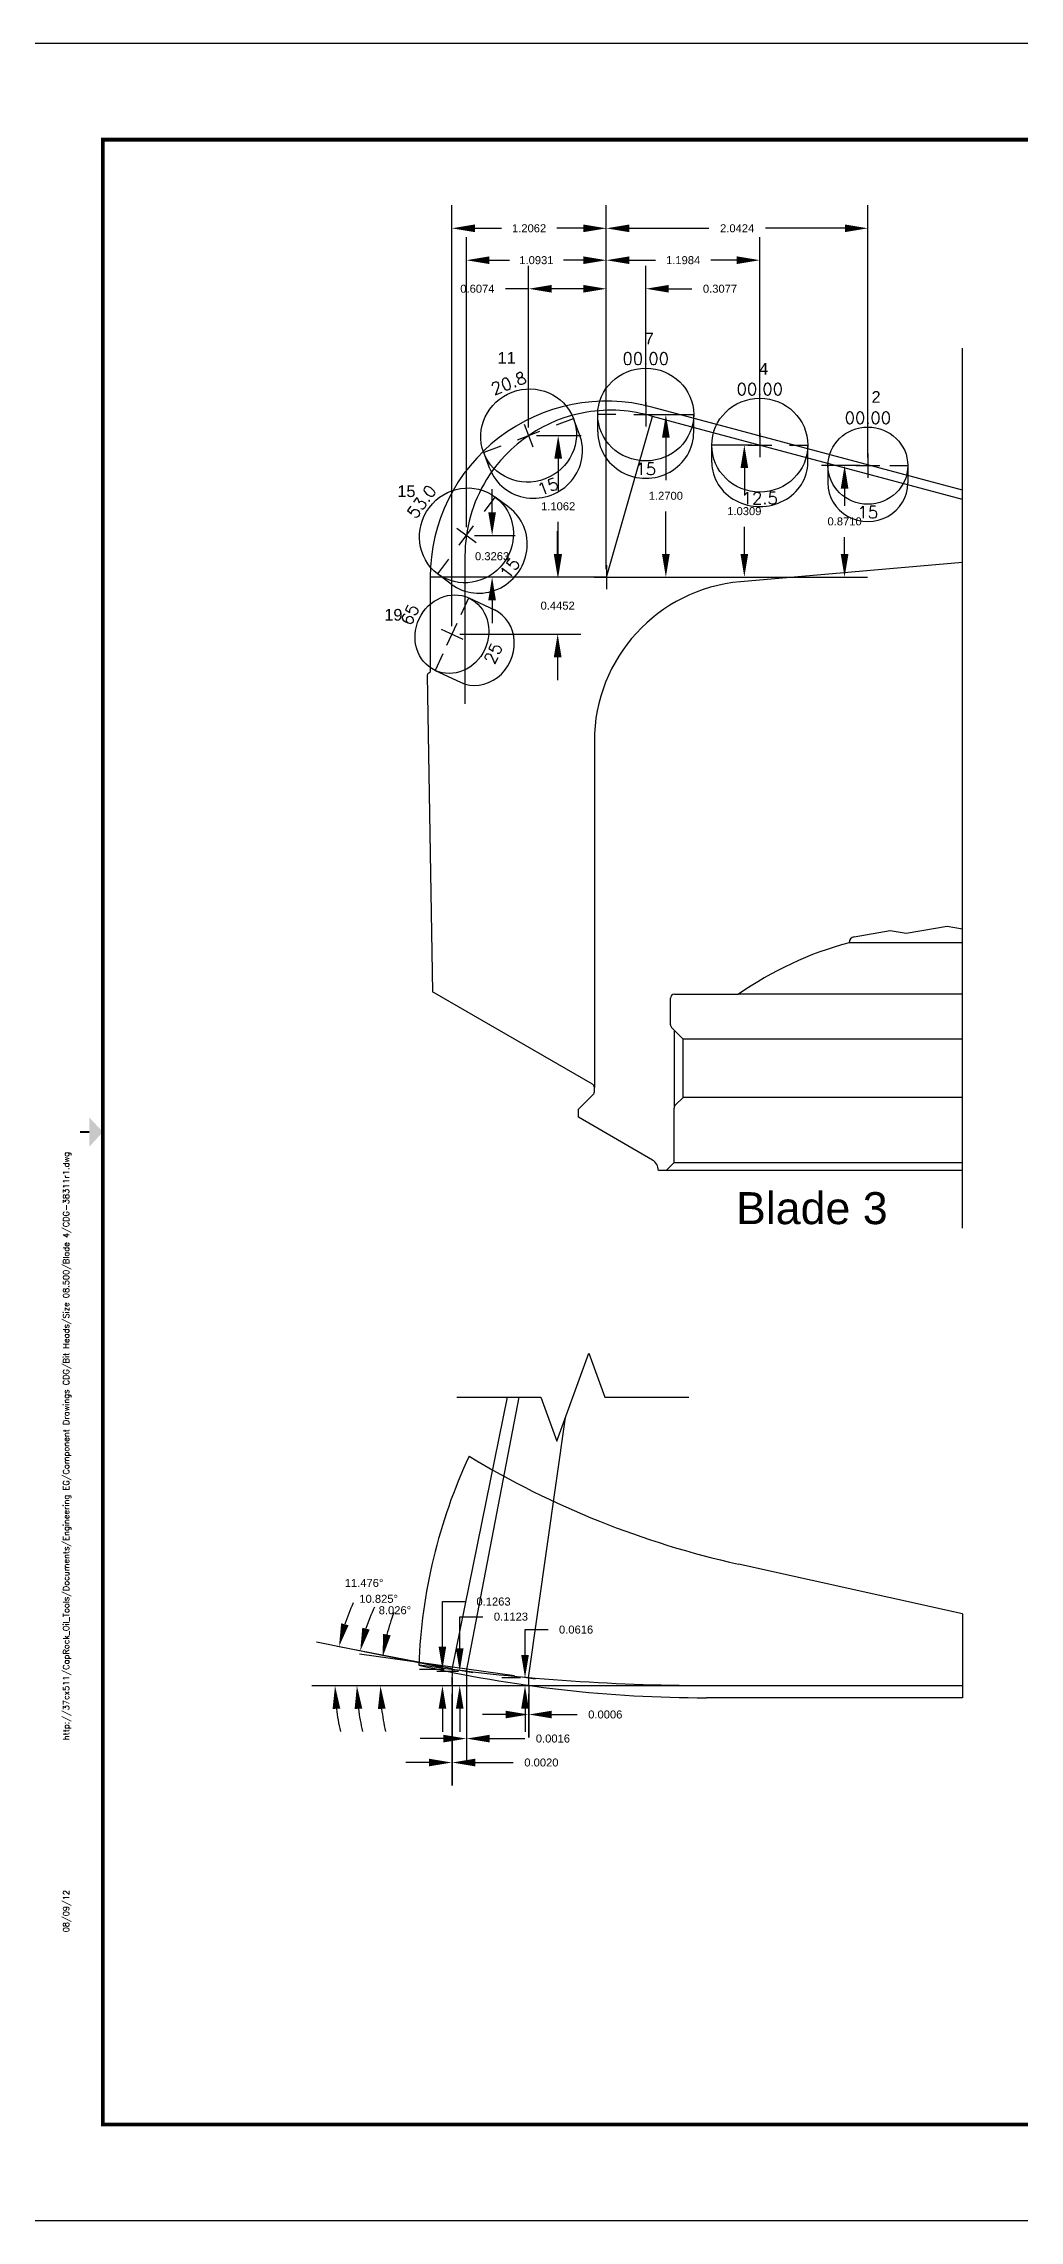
# Model space of a CAD drawing. Header units: inches. Extents: x 0 to 44, y 0 to 27.6.
# Drawn here: x 22.16 to 29.78, y 0 to 17 of the extents above; entities that cross this region are included whole.
import ezdxf
from ezdxf.enums import TextEntityAlignment as Align
from ezdxf.lldxf.tags import DXFTag

# ---------------------------------------------------------------- set-up
doc = ezdxf.new("R2010")
doc.units = ezdxf.units.IN
doc.header["$LTSCALE"] = 0.5
doc.header["$MEASUREMENT"] = 0
doc.header["$PDMODE"] = 35
doc.layers.get('Defpoints').update_dxf_attribs({"color": 1})
for name, color, linetype in [('Blade3', 112, 'Continuous'), ('CDG-38310R1', 7, 'Continuous'), ('CLine', 5, 'CENTER2'), ('Dimensions', 4, 'Continuous'), ('Text', 3, 'Continuous'), ('Title Block', 7, 'Continuous')]:
    doc.layers.add(name, color=color, linetype=linetype)
doc.styles.add('RomanS', font='romans')
doc.styles.get("Standard").update_dxf_attribs({"font": 'arial.ttf'})
tags = doc.linetypes.add('CENTER2', pattern=[1.125, 0.75, -0.125, 0.125, -0.125]).pattern_tags.tags
tags[10:11] = [DXFTag(74, 4), DXFTag(75, 0), DXFTag(340, '0'), DXFTag(46, 0.0), DXFTag(50, 0.0), DXFTag(44, 0.0), DXFTag(45, 0.0)]
tags[8:9] = [DXFTag(74, 4), DXFTag(75, 0), DXFTag(340, '0'), DXFTag(46, 0.0), DXFTag(50, 0.0), DXFTag(44, 0.0), DXFTag(45, 0.0)]
tags[6:7] = [DXFTag(74, 4), DXFTag(75, 0), DXFTag(340, '0'), DXFTag(46, 0.0), DXFTag(50, 0.0), DXFTag(44, 0.0), DXFTag(45, 0.0)]
tags[4:5] = [DXFTag(74, 4), DXFTag(75, 0), DXFTag(340, '0'), DXFTag(46, 0.0), DXFTag(50, 0.0), DXFTag(44, 0.0), DXFTag(45, 0.0)]
tags = doc.linetypes.add('HIDDEN2', pattern=[0.1875, 0.125, -0.0625]).pattern_tags.tags
tags[6:7] = [DXFTag(74, 4), DXFTag(75, 0), DXFTag(340, '0'), DXFTag(46, 0.0), DXFTag(50, 0.0), DXFTag(44, 0.0), DXFTag(45, 0.0)]
tags[4:5] = [DXFTag(74, 4), DXFTag(75, 0), DXFTag(340, '0'), DXFTag(46, 0.0), DXFTag(50, 0.0), DXFTag(44, 0.0), DXFTag(45, 0.0)]
doc.dimstyles.get("Standard").update_dxf_attribs({"dimtxt": 0.0625, "dimasz": 0.18, "dimexe": 0.18, "dimexo": 0.0625, "dimgap": 0.09, "dimtad": 0, "dimtih": 1, "dimtoh": 1, "dimdec": 4, "dimzin": 0, "dimdsep": 46, "dimtxsty": 'Standard', "dimcen": 0.09, "dimadec": 3, "dimazin": 0, "dimtfac": 1, "dimtdec": 4, "dimtofl": 0, "dimtmove": 0, "dimatfit": 3, "dimfxl": 1, "dimtolj": 1, "dimtzin": 0, "dimarcsym": 0})

# ---------------------------------------------------------------- blocks, each defined once
blk = doc.blocks.new('CMark')
at = {"layer": 'CLine'}
for p, q in [((-0.094, 0), (0.094, 0)), ((0, 0.094), (0, -0.094))]:
    blk.add_line(p, q, dxfattribs=at)
blk = doc.blocks.new('1913@15')
for p, q in [((-0.233, 0), (-0.375, 0)), ((0.233, 0), (0.375, 0))]:
    blk.add_line(p, q)
at = {"color": 8, "linetype": 'HIDDEN2', "ltscale": 0.5}
for p, q in [((-0.375, -0.135), (-0.375, 0)), ((0.375, -0.135), (0.375, 0))]:
    blk.add_line(p, q, dxfattribs=at)
blk.add_ellipse((0, 0), major_axis=(-0.375, 0), ratio=0.965926)
blk.add_ellipse((0, -0.135), major_axis=(-0.375, 0), ratio=0.965926, start_param=0, end_param=3.141593, dxfattribs=at)
blk.add_blockref('CMark', (0, 0))
at = {"style": 'RomanS'}
blk.add_text('15', height=0.094, dxfattribs=at).set_placement((0, -0.425), align=Align.MIDDLE_CENTER)
blk.add_attdef('ANG', text='', height=0.094, dxfattribs=at).set_placement((0, 0.362), align=Align.BOTTOM_CENTER)
blk = doc.blocks.new('*D35')
at = {"layer": 'Defpoints', "color": 0, "transparency": 16777216}
for p in [(28.413, 13.704), (28.595, 13.704), (26.552, 12.833)]:
    blk.add_point(p, dxfattribs=at)
at = {"layer": 'Dimensions', "color": 0, "lineweight": -2, "transparency": 16777216}
for p, q in [((28.532, 13.704), (28.233, 13.704)), ((28.413, 13.524), (28.413, 13.39)), ((28.413, 13.013), (28.413, 13.146)), ((26.615, 12.833), (28.593, 12.833))]:
    blk.add_line(p, q, dxfattribs=at)
at = {"layer": 'Dimensions', "color": 0, "transparency": 16777216}
for points in [[(28.383, 13.524), (28.443, 13.524), (28.413, 13.704)], [(28.383, 13.013), (28.443, 13.013), (28.413, 12.833)]]:
    blk.add_solid(points, dxfattribs=at)
at = {"layer": 'Dimensions', "color": 0, "transparency": 16777216, "insert": (28.413, 13.268), "char_height": 0.0625, "attachment_point": 5}
blk.add_mtext('\\A1;0.8710', dxfattribs=at)
blk = doc.blocks.new('*D36')
at = {"layer": 'Defpoints', "color": 0, "transparency": 16777216}
for p in [(27.63, 13.864), (27.751, 13.864), (26.552, 12.833)]:
    blk.add_point(p, dxfattribs=at)
at = {"layer": 'Dimensions', "color": 0, "lineweight": -2, "transparency": 16777216}
for p, q in [((27.688, 13.864), (27.45, 13.864)), ((27.63, 13.684), (27.63, 13.47)), ((27.63, 13.013), (27.63, 13.226)), ((26.615, 12.833), (27.81, 12.833))]:
    blk.add_line(p, q, dxfattribs=at)
at = {"layer": 'Dimensions', "color": 0, "transparency": 16777216}
for points in [[(27.6, 13.684), (27.66, 13.684), (27.63, 13.864)], [(27.6, 13.013), (27.66, 13.013), (27.63, 12.833)]]:
    blk.add_solid(points, dxfattribs=at)
at = {"layer": 'Dimensions', "color": 0, "transparency": 16777216, "insert": (27.63, 13.348), "char_height": 0.0625, "attachment_point": 5}
blk.add_mtext('\\A1;1.0309', dxfattribs=at)
blk = doc.blocks.new('*D37')
at = {"layer": 'Defpoints', "color": 0, "transparency": 16777216}
for p in [(26.86, 14.103), (27.017, 14.103), (26.552, 12.833)]:
    blk.add_point(p, dxfattribs=at)
at = {"layer": 'Dimensions', "color": 0, "lineweight": -2, "transparency": 16777216}
for p, q in [((26.923, 14.103), (27.197, 14.103)), ((27.017, 13.923), (27.017, 13.59)), ((27.017, 13.013), (27.017, 13.346)), ((26.615, 12.833), (27.197, 12.833))]:
    blk.add_line(p, q, dxfattribs=at)
at = {"layer": 'Dimensions', "color": 0, "transparency": 16777216}
for points in [[(26.987, 13.923), (27.047, 13.923), (27.017, 14.103)], [(26.987, 13.013), (27.047, 13.013), (27.017, 12.833)]]:
    blk.add_solid(points, dxfattribs=at)
at = {"layer": 'Dimensions', "color": 0, "transparency": 16777216, "insert": (27.017, 13.468), "char_height": 0.0625, "attachment_point": 5}
blk.add_mtext('\\A1;1.2700', dxfattribs=at)
blk = doc.blocks.new('*D38')
at = {"layer": 'Defpoints', "color": 0, "transparency": 16777216}
for p in [(25.945, 13.939), (26.176, 13.939), (26.552, 12.833)]:
    blk.add_point(p, dxfattribs=at)
at = {"layer": 'Dimensions', "color": 0, "lineweight": -2, "transparency": 16777216}
for p, q in [((26.007, 13.939), (26.356, 13.939)), ((26.176, 13.759), (26.176, 13.508)), ((26.176, 13.013), (26.176, 13.264)), ((26.49, 12.833), (25.996, 12.833))]:
    blk.add_line(p, q, dxfattribs=at)
at = {"layer": 'Dimensions', "color": 0, "transparency": 16777216}
for points in [[(26.146, 13.759), (26.206, 13.759), (26.176, 13.939)], [(26.146, 13.013), (26.206, 13.013), (26.176, 12.833)]]:
    blk.add_solid(points, dxfattribs=at)
at = {"layer": 'Dimensions', "color": 0, "transparency": 16777216, "insert": (26.176, 13.386), "char_height": 0.0625, "attachment_point": 5}
blk.add_mtext('\\A1;1.1062', dxfattribs=at)
blk = doc.blocks.new('*D39')
at = {"layer": 'Defpoints', "color": 0, "transparency": 16777216}
for p in [(25.459, 13.159), (25.66, 13.159), (26.552, 12.833)]:
    blk.add_point(p, dxfattribs=at)
at = {"layer": 'Dimensions', "color": 0, "lineweight": -2, "transparency": 16777216}
for p, q in [((25.66, 13.339), (25.66, 13.519)), ((25.522, 13.159), (25.84, 13.159)), ((26.49, 12.833), (25.48, 12.833)), ((25.66, 12.653), (25.66, 12.473))]:
    blk.add_line(p, q, dxfattribs=at)
at = {"layer": 'Dimensions', "color": 0, "transparency": 16777216}
for points in [[(25.63, 13.339), (25.69, 13.339), (25.66, 13.159)], [(25.63, 12.653), (25.69, 12.653), (25.66, 12.833)]]:
    blk.add_solid(points, dxfattribs=at)
at = {"layer": 'Dimensions', "color": 0, "transparency": 16777216, "insert": (25.66, 12.996), "char_height": 0.0625, "attachment_point": 5}
blk.add_mtext('\\A1;0.3263', dxfattribs=at)
blk = doc.blocks.new('*D40')
at = {"layer": 'Defpoints', "color": 0, "transparency": 16777216}
for p in [(28.595, 15.557), (28.595, 13.704), (26.552, 12.833)]:
    blk.add_point(p, dxfattribs=at)
at = {"layer": 'Dimensions', "color": 0, "lineweight": -2, "transparency": 16777216}
for p, q in [((26.552, 12.895), (26.552, 15.737)), ((28.595, 13.766), (28.595, 15.737)), ((26.732, 15.557), (27.353, 15.557)), ((28.415, 15.557), (27.794, 15.557))]:
    blk.add_line(p, q, dxfattribs=at)
at = {"layer": 'Dimensions', "color": 0, "transparency": 16777216}
for points in [[(26.732, 15.587), (26.732, 15.527), (26.552, 15.557)], [(28.415, 15.587), (28.415, 15.527), (28.595, 15.557)]]:
    blk.add_solid(points, dxfattribs=at)
at = {"layer": 'Dimensions', "color": 0, "transparency": 16777216, "insert": (27.574, 15.557), "char_height": 0.0625, "attachment_point": 5}
blk.add_mtext('\\A1;2.0424', dxfattribs=at)
blk = doc.blocks.new('*D41')
at = {"layer": 'Defpoints', "color": 0, "transparency": 16777216}
for p in [(27.751, 15.308), (27.751, 13.864), (26.552, 12.833)]:
    blk.add_point(p, dxfattribs=at)
at = {"layer": 'Dimensions', "color": 0, "lineweight": -2, "transparency": 16777216}
for p, q in [((26.552, 12.895), (26.552, 15.488)), ((27.751, 13.926), (27.751, 15.488)), ((26.732, 15.308), (26.935, 15.308)), ((27.571, 15.308), (27.368, 15.308))]:
    blk.add_line(p, q, dxfattribs=at)
at = {"layer": 'Dimensions', "color": 0, "transparency": 16777216}
for points in [[(26.732, 15.338), (26.732, 15.278), (26.552, 15.308)], [(27.571, 15.338), (27.571, 15.278), (27.751, 15.308)]]:
    blk.add_solid(points, dxfattribs=at)
at = {"layer": 'Dimensions', "color": 0, "transparency": 16777216, "insert": (27.152, 15.308), "char_height": 0.0625, "attachment_point": 5}
blk.add_mtext('\\A1;1.1984', dxfattribs=at)
blk = doc.blocks.new('*D42')
at = {"layer": 'Defpoints', "color": 0, "transparency": 16777216}
for p in [(26.86, 15.085), (26.86, 14.103), (26.552, 12.833)]:
    blk.add_point(p, dxfattribs=at)
at = {"layer": 'Dimensions', "color": 0, "lineweight": -2, "transparency": 16777216}
for p, q in [((26.552, 12.895), (26.552, 15.265)), ((26.86, 14.165), (26.86, 15.265)), ((26.372, 15.085), (26.192, 15.085)), ((27.04, 15.085), (27.22, 15.085))]:
    blk.add_line(p, q, dxfattribs=at)
at = {"layer": 'Dimensions', "color": 0, "transparency": 16777216}
for points in [[(26.372, 15.115), (26.372, 15.055), (26.552, 15.085)], [(27.04, 15.115), (27.04, 15.055), (26.86, 15.085)]]:
    blk.add_solid(points, dxfattribs=at)
at = {"layer": 'Dimensions', "color": 0, "transparency": 16777216, "insert": (27.44, 15.085), "char_height": 0.0625, "attachment_point": 5}
blk.add_mtext('\\A1;0.3077', dxfattribs=at)
blk = doc.blocks.new('*D43')
at = {"layer": 'Defpoints', "color": 0, "transparency": 16777216}
for p in [(25.945, 15.085), (25.945, 13.939), (26.552, 12.833)]:
    blk.add_point(p, dxfattribs=at)
at = {"layer": 'Dimensions', "color": 0, "lineweight": -2, "transparency": 16777216}
for p, q in [((25.945, 14.001), (25.945, 15.265)), ((26.552, 12.895), (26.552, 15.265)), ((25.945, 15.085), (25.765, 15.085)), ((26.372, 15.085), (26.125, 15.085))]:
    blk.add_line(p, q, dxfattribs=at)
at = {"layer": 'Dimensions', "color": 0, "transparency": 16777216}
for points in [[(26.125, 15.115), (26.125, 15.055), (25.945, 15.085)], [(26.372, 15.115), (26.372, 15.055), (26.552, 15.085)]]:
    blk.add_solid(points, dxfattribs=at)
at = {"layer": 'Dimensions', "color": 0, "transparency": 16777216, "insert": (25.545, 15.085), "char_height": 0.0625, "attachment_point": 5}
blk.add_mtext('\\A1;0.6074', dxfattribs=at)
blk = doc.blocks.new('*D44')
at = {"layer": 'Defpoints', "color": 0, "transparency": 16777216}
for p in [(25.459, 15.308), (25.459, 13.159), (26.552, 12.833)]:
    blk.add_point(p, dxfattribs=at)
at = {"layer": 'Dimensions', "color": 0, "lineweight": -2, "transparency": 16777216}
for p, q in [((25.459, 13.222), (25.459, 15.488)), ((26.552, 12.895), (26.552, 15.488)), ((25.639, 15.308), (25.795, 15.308)), ((26.372, 15.308), (26.217, 15.308))]:
    blk.add_line(p, q, dxfattribs=at)
at = {"layer": 'Dimensions', "color": 0, "transparency": 16777216}
for points in [[(25.639, 15.338), (25.639, 15.278), (25.459, 15.308)], [(26.372, 15.338), (26.372, 15.278), (26.552, 15.308)]]:
    blk.add_solid(points, dxfattribs=at)
at = {"layer": 'Dimensions', "color": 0, "transparency": 16777216, "insert": (26.006, 15.308), "char_height": 0.0625, "attachment_point": 5}
blk.add_mtext('\\A1;1.0931', dxfattribs=at)
blk = doc.blocks.new('*D45')
at = {"layer": 'Defpoints', "color": 0, "transparency": 16777216}
for p in [(25.917, 4.237), (25.945, 4.176), (25.946, 4.237)]:
    blk.add_point(p, dxfattribs=at)
at = {"layer": 'Dimensions', "color": 0, "lineweight": -2, "transparency": 16777216}
for p, q in [((25.917, 4.417), (25.917, 4.614)), ((25.917, 4.614), (26.097, 4.614)), ((25.883, 4.237), (25.737, 4.237)), ((25.882, 4.176), (25.737, 4.176)), ((25.917, 3.996), (25.917, 3.816))]:
    blk.add_line(p, q, dxfattribs=at)
at = {"layer": 'Dimensions', "color": 0, "transparency": 16777216}
for points in [[(25.887, 4.417), (25.947, 4.417), (25.917, 4.237)], [(25.887, 3.996), (25.947, 3.996), (25.917, 4.176)]]:
    blk.add_solid(points, dxfattribs=at)
at = {"layer": 'Dimensions', "color": 0, "transparency": 16777216, "insert": (26.316, 4.614), "char_height": 0.0625, "attachment_point": 5}
blk.add_mtext('\\A1;0.0616', dxfattribs=at)
blk = doc.blocks.new('*D46')
at = {"layer": 'Defpoints', "color": 0, "transparency": 16777216}
for p in [(25.945, 4.176), (25.946, 4.237), (25.945, 3.951)]:
    blk.add_point(p, dxfattribs=at)
at = {"layer": 'Dimensions', "color": 0, "lineweight": -2, "transparency": 16777216}
for p, q in [((25.945, 4.113), (25.945, 3.771)), ((25.946, 4.175), (25.946, 3.771)), ((25.765, 3.951), (25.585, 3.951)), ((26.126, 3.951), (26.325, 3.951))]:
    blk.add_line(p, q, dxfattribs=at)
at = {"layer": 'Dimensions', "color": 0, "transparency": 16777216}
for points in [[(25.765, 3.981), (25.765, 3.921), (25.945, 3.951)], [(26.126, 3.981), (26.126, 3.921), (25.946, 3.951)]]:
    blk.add_solid(points, dxfattribs=at)
at = {"layer": 'Dimensions', "color": 0, "transparency": 16777216, "insert": (26.544, 3.951), "char_height": 0.0625, "attachment_point": 5}
blk.add_mtext('\\A1;0.0006', dxfattribs=at)
blk = doc.blocks.new('*D47')
at = {"layer": 'Defpoints', "color": 0, "transparency": 16777216}
for p in [(25.407, 4.288), (25.461, 4.288), (25.459, 4.176)]:
    blk.add_point(p, dxfattribs=at)
at = {"layer": 'Dimensions', "color": 0, "lineweight": -2, "transparency": 16777216}
for p, q in [((25.407, 4.468), (25.407, 4.715)), ((25.407, 4.715), (25.587, 4.715)), ((25.398, 4.288), (25.227, 4.288)), ((25.397, 4.176), (25.227, 4.176)), ((25.407, 3.996), (25.407, 3.816))]:
    blk.add_line(p, q, dxfattribs=at)
at = {"layer": 'Dimensions', "color": 0, "transparency": 16777216}
for points in [[(25.377, 4.468), (25.437, 4.468), (25.407, 4.288)], [(25.377, 3.996), (25.437, 3.996), (25.407, 4.176)]]:
    blk.add_solid(points, dxfattribs=at)
at = {"layer": 'Dimensions', "color": 0, "transparency": 16777216, "insert": (25.807, 4.715), "char_height": 0.0625, "attachment_point": 5}
blk.add_mtext('\\A1;0.1123', dxfattribs=at)
blk = doc.blocks.new('*D48')
at = {"layer": 'Defpoints', "color": 0, "transparency": 16777216}
for p in [(25.461, 4.288), (25.459, 4.176), (25.461, 3.763)]:
    blk.add_point(p, dxfattribs=at)
at = {"layer": 'Dimensions', "color": 0, "lineweight": -2, "transparency": 16777216}
for p, q in [((25.459, 4.113), (25.459, 3.583)), ((25.461, 4.225), (25.461, 3.583)), ((25.279, 3.763), (25.099, 3.763)), ((25.641, 3.763), (25.916, 3.763))]:
    blk.add_line(p, q, dxfattribs=at)
at = {"layer": 'Dimensions', "color": 0, "transparency": 16777216}
for points in [[(25.279, 3.793), (25.279, 3.733), (25.459, 3.763)], [(25.641, 3.793), (25.641, 3.733), (25.461, 3.763)]]:
    blk.add_solid(points, dxfattribs=at)
at = {"layer": 'Dimensions', "color": 0, "transparency": 16777216, "insert": (26.135, 3.763), "char_height": 0.0625, "attachment_point": 5}
blk.add_mtext('\\A1;0.0016', dxfattribs=at)
blk = doc.blocks.new('*D70')
at = {"layer": 'Defpoints', "color": 0, "transparency": 16777216}
for p in [(24.79, 4.25), (24.756, 4.176), (25.896, 4.244), (25.995, 4.23), (27.334, 4.176)]:
    blk.add_point(p, dxfattribs=at)
at = {"layer": 'Dimensions', "color": 0, "lineweight": -2, "transparency": 16777216}
blk.add_line((25.834, 4.253), (24.625, 4.423), dxfattribs=at)
for start, end in [(159.0317, 165.5029), (186.4712, 192.9424)]:
    blk.add_arc((26.382, 4.176), 1.595, start, end, dxfattribs=at)
at = {"layer": 'Dimensions', "color": 0, "transparency": 16777216}
for points in [[(24.868, 4.569), (24.809, 4.581), (24.804, 4.398)], [(24.768, 3.994), (24.828, 3.998), (24.788, 4.176)]]:
    blk.add_solid(points, dxfattribs=at)
at = {"layer": 'Dimensions', "color": 0, "transparency": 16777216, "insert": (24.901, 4.765), "char_height": 0.0625, "attachment_point": 5}
blk.add_mtext('\\A1;8.026°', dxfattribs=at)
blk = doc.blocks.new('*D71')
at = {"layer": 'Defpoints', "color": 0, "transparency": 16777216}
for p in [(24.607, 4.267), (25.412, 4.297), (25.51, 4.279), (24.756, 4.176), (27.334, 4.176)]:
    blk.add_point(p, dxfattribs=at)
at = {"layer": 'Dimensions', "color": 0, "lineweight": -2, "transparency": 16777216}
for p, q in [((25.35, 4.309), (24.453, 4.481)), ((24.693, 4.176), (24.424, 4.176))]:
    blk.add_line(p, q, dxfattribs=at)
for start, end in [(154.8801, 162.0276), (187.1475, 194.295)]:
    blk.add_arc((26.048, 4.176), 1.444, start, end, dxfattribs=at)
at = {"layer": 'Dimensions', "color": 0, "transparency": 16777216}
for points in [[(24.704, 4.614), (24.646, 4.629), (24.63, 4.447)], [(24.586, 3.994), (24.646, 3.998), (24.604, 4.176)]]:
    blk.add_solid(points, dxfattribs=at)
at = {"layer": 'Dimensions', "color": 0, "transparency": 16777216, "insert": (24.774, 4.854), "char_height": 0.0625, "attachment_point": 5}
blk.add_mtext('\\A1;10.825°', dxfattribs=at)
blk = doc.blocks.new('1613@25')
for p, q in [((-0.17, 0), (-0.312, 0)), ((0.171, 0), (0.312, 0))]:
    blk.add_line(p, q)
at = {"color": 8, "linetype": 'HIDDEN2', "ltscale": 0.5}
blk.add_line((-0.312, 0), (-0.312, -0.22), dxfattribs=at)
at = {"color": 8, "linetype": 'HIDDEN2', "ltscale": 0.5, "flags": 128}
blk.add_lwpolyline([(0.312, 0), (0.312, -0.22)], dxfattribs=at)
blk.add_ellipse((0, 0), major_axis=(-0.312, 0), ratio=0.906308, start_param=-3.141592653589793, end_param=3.141592653589793)
at = {"color": 8, "linetype": 'HIDDEN2', "ltscale": 0.5}
blk.add_ellipse((0, -0.22), major_axis=(-0.312, 0), ratio=0.906308, start_param=0, end_param=3.141593, dxfattribs=at)
blk.add_blockref('CMark', (0, 0))
at = {"style": 'RomanS'}
blk.add_text('25', height=0.094, dxfattribs=at).set_placement((0, -0.356), align=Align.MIDDLE_CENTER)
blk.add_attdef('ANG', text='', height=0.094, dxfattribs=at).set_placement((0, 0.287), align=Align.BOTTOM_CENTER)
blk = doc.blocks.new('*D72')
at = {"layer": 'Defpoints', "color": 0, "transparency": 16777216}
for p in [(26.552, 12.833), (25.346, 12.388), (26.172, 12.388)]:
    blk.add_point(p, dxfattribs=at)
at = {"layer": 'Dimensions', "color": 0, "lineweight": -2, "transparency": 16777216}
for p, q in [((26.172, 13.013), (26.172, 13.193)), ((26.49, 12.833), (25.992, 12.833)), ((25.409, 12.388), (26.352, 12.388)), ((26.172, 12.208), (26.172, 12.028))]:
    blk.add_line(p, q, dxfattribs=at)
at = {"layer": 'Dimensions', "color": 0, "transparency": 16777216}
for points in [[(26.142, 13.013), (26.202, 13.013), (26.172, 12.833)], [(26.142, 12.208), (26.202, 12.208), (26.172, 12.388)]]:
    blk.add_solid(points, dxfattribs=at)
at = {"layer": 'Dimensions', "color": 0, "transparency": 16777216, "insert": (26.172, 12.61), "char_height": 0.0625, "attachment_point": 5}
blk.add_mtext('\\A1;0.4452', dxfattribs=at)
blk = doc.blocks.new('*D73')
at = {"layer": 'Defpoints', "color": 0, "transparency": 16777216}
for p in [(26.552, 15.557), (26.552, 12.833), (25.346, 12.388)]:
    blk.add_point(p, dxfattribs=at)
at = {"layer": 'Dimensions', "color": 0, "lineweight": -2, "transparency": 16777216}
for p, q in [((25.346, 12.45), (25.346, 15.737)), ((26.552, 12.895), (26.552, 15.737)), ((25.526, 15.557), (25.733, 15.557)), ((26.372, 15.557), (26.166, 15.557))]:
    blk.add_line(p, q, dxfattribs=at)
at = {"layer": 'Dimensions', "color": 0, "transparency": 16777216}
for points in [[(25.526, 15.587), (25.526, 15.527), (25.346, 15.557)], [(26.372, 15.587), (26.372, 15.527), (26.552, 15.557)]]:
    blk.add_solid(points, dxfattribs=at)
at = {"layer": 'Dimensions', "color": 0, "transparency": 16777216, "insert": (25.949, 15.557), "char_height": 0.0625, "attachment_point": 5}
blk.add_mtext('\\A1;1.2062', dxfattribs=at)
blk = doc.blocks.new('*D92')
at = {"layer": 'Defpoints', "color": 0, "transparency": 16777216}
for p in [(25.348, 4.302), (25.346, 4.176), (25.348, 3.576)]:
    blk.add_point(p, dxfattribs=at)
at = {"layer": 'Dimensions', "color": 0, "lineweight": -2, "transparency": 16777216}
for p, q in [((25.346, 4.113), (25.346, 3.396)), ((25.348, 4.239), (25.348, 3.396)), ((25.166, 3.576), (24.986, 3.576)), ((25.528, 3.576), (25.825, 3.576))]:
    blk.add_line(p, q, dxfattribs=at)
at = {"layer": 'Dimensions', "color": 0, "transparency": 16777216}
for points in [[(25.166, 3.606), (25.166, 3.546), (25.346, 3.576)], [(25.528, 3.606), (25.528, 3.546), (25.348, 3.576)]]:
    blk.add_solid(points, dxfattribs=at)
at = {"layer": 'Dimensions', "color": 0, "transparency": 16777216, "insert": (26.045, 3.576), "char_height": 0.0625, "attachment_point": 5}
blk.add_mtext('\\A1;0.0020', dxfattribs=at)
blk = doc.blocks.new('*D93')
at = {"layer": 'Defpoints', "color": 0, "transparency": 16777216}
for p in [(24.437, 4.278), (25.329, 4.306), (25.368, 4.298), (27.334, 4.176), (29.334, 4.176)]:
    blk.add_point(p, dxfattribs=at)
at = {"layer": 'Dimensions', "color": 0, "lineweight": -2, "transparency": 16777216}
for p, q in [((25.267, 4.318), (24.288, 4.517)), ((25.908, 4.176), (24.253, 4.176))]:
    blk.add_line(p, q, dxfattribs=at)
for start, end in [(155.0965, 161.8103), (186.7138, 193.4275)]:
    blk.add_arc((25.97, 4.176), 1.537, start, end, dxfattribs=at)
at = {"layer": 'Dimensions', "color": 0, "transparency": 16777216}
for points in [[(24.539, 4.648), (24.481, 4.663), (24.464, 4.481)], [(24.414, 3.994), (24.474, 3.998), (24.433, 4.176)]]:
    blk.add_solid(points, dxfattribs=at)
at = {"layer": 'Dimensions', "color": 0, "transparency": 16777216, "insert": (24.66, 4.978), "char_height": 0.0625, "attachment_point": 5}
blk.add_mtext('\\A1;11.476°', dxfattribs=at)
blk = doc.blocks.new('*D94')
at = {"layer": 'Defpoints', "color": 0, "transparency": 16777216}
for p in [(25.272, 4.302), (25.348, 4.302), (25.346, 4.176)]:
    blk.add_point(p, dxfattribs=at)
at = {"layer": 'Dimensions', "color": 0, "lineweight": -2, "transparency": 16777216}
for p, q in [((25.272, 4.482), (25.272, 4.833)), ((25.272, 4.833), (25.452, 4.833)), ((25.286, 4.302), (25.092, 4.302)), ((25.284, 4.176), (25.092, 4.176)), ((25.272, 3.996), (25.272, 3.816))]:
    blk.add_line(p, q, dxfattribs=at)
at = {"layer": 'Dimensions', "color": 0, "transparency": 16777216}
for points in [[(25.242, 4.482), (25.302, 4.482), (25.272, 4.302)], [(25.242, 3.996), (25.302, 3.996), (25.272, 4.176)]]:
    blk.add_solid(points, dxfattribs=at)
at = {"layer": 'Dimensions', "color": 0, "transparency": 16777216, "insert": (25.671, 4.833), "char_height": 0.0625, "attachment_point": 5}
blk.add_mtext('\\A1;0.1263', dxfattribs=at)
blk = doc.blocks.new('COT_cblock')
at = {"layer": 'Defpoints'}
blk.add_point((0.188, 0.188), dxfattribs=at)
at = {"layer": 'Title Block', "color": 8}
blk.add_lwpolyline([(0, 0), (22, 0), (22, 17), (0, 17)], close=True, dxfattribs=at)
at = {"layer": 'Title Block', "const_width": 0.03}
blk.add_lwpolyline([(21.38, 16.25), (0.62, 16.25), (0.62, 0.75), (21.38, 0.75)], close=True, dxfattribs=at)
at = {"layer": 'Title Block', "const_width": 0.015}
blk.add_lwpolyline([(0.44, 8.5), (0.515, 8.5)], dxfattribs=at)
at = {"layer": 'Title Block'}
blk.add_solid([(0.515, 8.387), (0.515, 8.612), (0.62, 8.5)], dxfattribs=at)
at = {"layer": 'Title Block', "color": 1, "style": 'RomanS', "flags": 8}
for tag, p in [('FNAME', (0.37, 3.75)), ('REVDATE', (0.37, 2.25)), ('USER', (0.37, 0.75))]:
    blk.add_attdef(tag, text='', height=0.047, rotation=90, dxfattribs=at).set_placement(p, align=Align.BOTTOM_LEFT)
at = {"layer": 'Title Block', "color": 3, "style": 'RomanS', "flags": 8}
for tag, height, p in [('DRAWN', 0.11, (16.95, 1.984)), ('TITL1', 0.125, (19.587, 1.684)), ('TITL2', 0.094, (19.587, 1.514)), ('TITL3', 0.094, (19.587, 1.374))]:
    blk.add_attdef(tag, text='', height=height, dxfattribs=at).set_placement(p, align=Align.MIDDLE_CENTER)
for tag, p in [('DDATE', (16.606, 1.672)), ('CHECK', (16.606, 1.406)), ('MATRL', (16.606, 1.149)), ('PDATE', (16.606, 0.883)), ('SCALE', (18.146, 0.855)), ('SHEET', (20.255, 0.855))]:
    blk.add_attdef(tag, text='', height=0.094, dxfattribs=at).set_placement(p, align=Align.MIDDLE_LEFT)
for tag, p in [('FSCM#', (18.587, 1.121)), ('DWG#', (20.06, 1.121)), ('REV#', (21.22, 1.121))]:
    blk.add_attdef(tag, text='', height=0.094, dxfattribs=at).set_placement(p, align=Align.TOP_CENTER)
blk = doc.blocks.new('1913@12.5')
for p, q in [((-0.233, 0), (-0.375, 0)), ((0.233, 0), (0.375, 0))]:
    blk.add_line(p, q)
at = {"color": 8, "linetype": 'HIDDEN2', "ltscale": 0.5}
for p, q in [((-0.375, -0.135), (-0.375, 0)), ((0.375, -0.135), (0.375, 0))]:
    blk.add_line(p, q, dxfattribs=at)
blk.add_ellipse((0, 0), major_axis=(-0.375, 0), ratio=0.976296)
blk.add_ellipse((0, -0.135), major_axis=(-0.375, 0), ratio=0.91753, start_param=0, end_param=3.141593, dxfattribs=at)
blk.add_blockref('CMark', (0, 0))
at = {"style": 'RomanS'}
blk.add_text('12.5', height=0.094, dxfattribs=at).set_placement((0, -0.414), align=Align.MIDDLE_CENTER)
blk.add_attdef('ANG', text='', height=0.094, dxfattribs=at).set_placement((0, 0.362), align=Align.BOTTOM_CENTER)
blk = doc.blocks.new('1613@15')
for p, q in [((-0.17, 0), (-0.312, 0)), ((0.171, 0), (0.312, 0))]:
    blk.add_line(p, q)
at = {"color": 8, "linetype": 'HIDDEN2', "ltscale": 0.5}
blk.add_line((-0.312, 0), (-0.312, -0.135), dxfattribs=at)
at = {"color": 8, "linetype": 'HIDDEN2', "ltscale": 0.5, "flags": 128}
blk.add_lwpolyline([(0.312, 0), (0.312, -0.135)], dxfattribs=at)
blk.add_ellipse((0, 0), major_axis=(-0.312, 0), ratio=0.965926, start_param=-3.141592653589793, end_param=3.141592653589793)
at = {"color": 8, "linetype": 'HIDDEN2', "ltscale": 0.5}
blk.add_ellipse((0, -0.135), major_axis=(-0.312, 0), ratio=0.965926, start_param=0, end_param=3.141593, dxfattribs=at)
blk.add_blockref('CMark', (0, 0))
at = {"style": 'RomanS'}
blk.add_text('15', height=0.094, dxfattribs=at).set_placement((0, -0.364), align=Align.MIDDLE_CENTER)
blk.add_attdef('ANG', text='', height=0.094, dxfattribs=at).set_placement((0, 0.298), align=Align.BOTTOM_CENTER)

msp = doc.modelspace()

# ---------------------------------------------------------------- linework, layer by layer
at = {"color": 1, "linetype": 'CENTER2'}
for q in [(26.91352, 14.08801), (25.1774, 12.83271)]:
    msp.add_line((26.5524, 12.83271), q, dxfattribs=at)
for p, q in [((25.34818, 4.30195), (25.78016, 6.42977)), ((25.46094, 4.28796), (25.87048, 6.42977)), ((25.94554, 4.23725), (26.23207, 6.26937)), ((29.33365, 4.73813), (27.58365, 5.1261)), ((29.33365, 4.73813), (29.33365, 4.08188)), ((25.36778, 4.29797), (25.32858, 4.30592)), ((25.41183, 4.29735), (25.51005, 4.27857)), ((27.33365, 4.17563), (24.75565, 4.17563)), ((25.89603, 4.24423), (25.99505, 4.23027)), ((29.33365, 4.08188), (27.33365, 4.08188))]:
    msp.add_line(p, q)
at = {"color": 1}
msp.add_line((29.33365, 4.17563), (27.33365, 4.17563), dxfattribs=at)
for points in [[(29.33365, 13.43953), (27.30923, 13.98197), (26.91352, 14.08801, 0.11490191), (26.39857, 14.12088, 0.21672982), (25.61693, 13.59535, 0.13888928), (25.44797, 12.99883), (25.44797, 12.70859), (25.44797, 11.84244)], [(27.33365, 4.17563, -0.03599166), (25.08674, 4.33758, -2.203529)]]:
    msp.add_lwpolyline(points, format="xyb", dxfattribs=at)
msp.add_lwpolyline([(29.33365, 12.94848), (27.59971, 12.79678, 0.38887873), (26.45865, 11.55154), (26.45865, 8.84702)], format="xyb")
at = {"flags": 128}
msp.add_lwpolyline([(25.3849, 6.42977), (26.04045, 6.42977), (26.16545, 6.08634), (26.41545, 6.77321), (26.54045, 6.42977), (27.19601, 6.42977)], dxfattribs=at)
for centre, radius, start, end in [((29.33365, 4.17563), 4.25, 155.055305, 177.816164), ((29.09873, 11.96017), 7, 238.872428, 257.5), ((27.33365, 14.08188), 10, 257.015272, 270), ((29.33365, 4.17563), 3.98748, 178.184741, 180), ((29.33365, 4.17563), 3.87434, 178.338707, 180), ((29.33365, 4.17563), 3.38867, 178.95821, 180)]:
    msp.add_arc(centre, radius, start, end)
at = {"layer": 'CDG-38310R1', "color": 7, "linetype": 'Continuous'}
for p, q in [((28.48657, 10.02424), (28.76837, 10.07393)), ((28.76837, 10.07393), (28.89337, 10.05189)), ((28.89337, 10.05189), (29.21437, 10.10849)), ((29.21437, 10.10849), (29.33365, 10.08745)), ((29.33365, 9.97806), (28.44783, 9.97806)), ((26.44303, 8.87408), (25.19565, 9.59426)), ((27.0524, 9.33804), (27.0524, 9.54384)), ((27.08365, 9.57509), (27.58365, 9.57509)), ((29.33365, 9.57509), (27.58365, 9.57509)), ((27.1513, 9.22619), (27.06156, 9.31594)), ((29.33365, 9.22619), (27.1513, 9.22619)), ((27.1513, 8.77024), (27.1513, 9.22619)), ((26.45865, 8.81551), (26.45865, 8.84702)), ((26.33365, 8.67756), (26.4495, 8.79341)), ((26.33365, 8.61506), (26.33365, 8.67756)), ((27.08115, 8.26259), (27.08115, 8.68715)), ((27.09031, 8.70925), (27.1513, 8.77024)), ((29.33365, 8.77024), (27.1513, 8.77024)), ((26.91178, 8.28128), (26.33365, 8.61506)), ((27.01865, 8.20009), (26.95865, 8.20009)), ((27.01865, 8.20009), (27.08115, 8.26259)), ((29.33365, 8.20009), (27.01865, 8.20009)), ((27.08115, 8.26259), (29.33365, 8.26259))]:
    msp.add_line(p, q, dxfattribs=at)
at = {"layer": 'CDG-38310R1', "color": 7, "linetype": 'HIDDEN2'}
msp.add_line((27.08365, 8.6994), (27.08365, 9.29384), dxfattribs=at)
at = {"layer": 'CDG-38310R1', "color": 7, "linetype": 'Continuous'}
msp.add_lwpolyline([(29.33365, 13.51098), (26.90828, 14.16086, 0.49314543), (25.1774, 12.83271), (25.1774, 12.09834, -0.34259104), (25.16565, 12.0832, 0.34729034), (25.1539, 12.0678), (25.19546, 9.59425)], format="xyb", dxfattribs=at)
for centre, radius, start, end in [((29.15842, 7.32609), 2.74552, 105, 125), ((28.49472, 9.97806), 0.04689, 99.999997, 180), ((27.08365, 9.54384), 0.03125, 90, 180), ((27.08365, 9.33804), 0.03125, 180, 225), ((26.4274, 8.84702), 0.03125, 0, 60), ((26.4274, 8.81551), 0.03125, 315, 0), ((27.1124, 8.68715), 0.03125, 135, 180), ((26.8649, 8.20009), 0.09375, 0, 60)]:
    msp.add_arc(centre, radius, start, end, dxfattribs=at)
at = {"layer": 'CLine'}
msp.add_line((29.33365, 7.74923), (29.33365, 14.621), dxfattribs=at)

# ---------------------------------------------------------------- block references
msp.add_blockref('CMark', (26.5524, 12.83271))
at = {"layer": 'Blade3'}
for name, p in [('1913@15', (26.86008, 14.10269)), ('1913@12.5', (27.75081, 13.86365)), ('1613@15', (28.59478, 13.7037))]:
    msp.add_blockref(name, p, dxfattribs=at).add_auto_attribs({'ANG': '00.00'})
for name, p, rotation, values in [('1913@15', (25.94498, 13.93887), 20.8, {'ANG': '20.8'}), ('1913@15', (25.45931, 13.15905), 53, {'ANG': '53.0'}), ('1613@25', (25.34618, 12.38755), 65, {'ANG': '65'})]:
    msp.add_blockref(name, p, dxfattribs=dict(at, rotation=rotation)).add_auto_attribs(values)
at = {"layer": 'CLine'}
ref = msp.add_blockref('COT_cblock', (22, 0), dxfattribs=at)
ref.add_attrib('REVDATE', '08/09/12', dxfattribs={"layer": 'Title Block', "color": 1, "height": 0.047, "rotation": 90, "style": 'RomanS', "flags": 8}).set_placement((22.37, 2.25), align=Align.BOTTOM_LEFT)
ref.add_attrib('FNAME', 'http://37cx511/CapRock_Oil_Tools/Documents/Engineering EG/Component Drawings CDG/Bit Heads/Size 08.500/Blade 4/CDG-38311r1.dwg', dxfattribs={"layer": 'Title Block', "color": 1, "height": 0.047, "rotation": 90, "style": 'RomanS', "flags": 8}).set_placement((22.37, 3.75), align=Align.BOTTOM_LEFT)

# ---------------------------------------------------------------- texts
at = {"layer": 'Blade3'}
for s, height, p in [('7', 0.0912, (26.85168, 14.65002)), ('11', 0.091201, (25.70261, 14.50008)), ('4', 0.0912, (27.74578, 14.4143)), ('2', 0.0912, (28.62368, 14.19446)), ('15', 0.091201, (24.91979, 13.45869)), ('19', 0.091201, (24.81792, 12.49325))]:
    msp.add_text(s, height=height, dxfattribs=at).set_placement(p)
at = {"layer": 'Text', "insert": (27.56498, 8.03038), "char_height": 0.25, "attachment_point": 1}
msp.add_mtext_dynamic_manual_height_columns('Blade 3', width=2.5039694, gutter_width=0.456, heights=[0], dxfattribs=at)

# ---------------------------------------------------------------- dimensions: what is measured, and where the dimension line sits
at = {"layer": 'Dimensions'}
for base, p1, p2, picture, middle in [((26.5524, 15.5571), (25.34618, 12.38755), (26.5524, 12.83271), '*D73', (25.94929, 15.5571)), ((28.59478, 15.5571), (26.5524, 12.83271), (28.59478, 13.7037), '*D40', (27.57359, 15.5571)), ((25.45931, 15.30752), (26.5524, 12.83271), (25.45931, 13.15905), '*D44', (26.00586, 15.30752)), ((27.75081, 15.30752), (26.5524, 12.83271), (27.75081, 13.86365), '*D41', (27.15161, 15.30752)), ((25.94498, 15.08507), (26.5524, 12.83271), (25.94498, 13.93887), '*D43', (25.54537, 15.08507)), ((26.86008, 15.08507), (26.5524, 12.83271), (26.86008, 14.10269), '*D42', (27.43981, 15.08507))]:
    dim = msp.add_linear_dim(base=base, p1=p1, p2=p2, dimstyle='Standard', dxfattribs=at)
    dim.commit()
    dim.dimension.update_dxf_attribs({"geometry": picture, "text_midpoint": middle})
for base, p2, picture, middle in [((27.017, 14.10269), (26.86008, 14.10269), '*D37', (27.017, 13.4677)), ((26.17557, 13.93887), (25.94498, 13.93887), '*D38', (26.17557, 13.38579)), ((27.63043, 13.86365), (27.75081, 13.86365), '*D36', (27.63043, 13.34818)), ((28.41256, 13.7037), (28.59478, 13.7037), '*D35', (28.41256, 13.26821)), ((25.65985, 13.15905), (25.45931, 13.15905), '*D39', (25.65985, 12.99588)), ((26.17166, 12.38755), (25.34618, 12.38755), '*D72', (26.17166, 12.61013))]:
    dim = msp.add_linear_dim(base=base, p1=(26.5524, 12.83271), p2=p2, angle=90, dimstyle='Standard', dxfattribs=at)
    dim.commit()
    dim.dimension.update_dxf_attribs({"geometry": picture, "text_midpoint": middle})
for base, line1, line2, picture, middle in [((24.4367657, 4.278176), ((29.3336529, 4.1756346), (27.3336529, 4.1756346)), ((25.3677777, 4.2979666), (25.3285774, 4.3059248)), '*D93', (24.6595759, 4.9782978)), ((24.60736, 4.2665), ((27.33365, 4.17563), (24.75565, 4.17563)), ((25.41183, 4.29735), (25.51005, 4.27857)), '*D71', (24.77371, 4.85386)), ((24.78967, 4.250062), ((27.333653, 4.175635), (24.755649, 4.175635)), ((25.896028, 4.244227), (25.995049, 4.230265)), '*D70', (24.900756, 4.764768))]:
    dim = msp.add_angular_dim_2l(base=base, line1=line1, line2=line2, dimstyle='Standard', dxfattribs=at)
    dim.commit()
    dim.dimension.update_dxf_attribs({"geometry": picture, "text_midpoint": middle, "dimtype": 162})
for base, p1, p2, picture, middle in [((25.27169, 4.30195), (25.34618, 4.17563), (25.34818, 4.30195), '*D94', (25.67142, 4.83292)), ((25.40748, 4.28796), (25.45931, 4.17563), (25.46094, 4.28796), '*D47', (25.80721, 4.7151)), ((25.91674, 4.23725), (25.94498, 4.17563), (25.94554, 4.23725), '*D45', (26.31645, 4.61425))]:
    dim = msp.add_linear_dim(base=base, p1=p1, p2=p2, angle=90, dimstyle='Standard', dxfattribs=at)
    dim.commit()
    dim.dimension.update_dxf_attribs({"geometry": picture, "text_midpoint": middle, "dimtype": 160})
for base, p1, p2, picture, middle in [((25.34818, 3.5758), (25.34618, 4.17563), (25.34818, 4.30195), '*D92', (26.0447, 3.5758)), ((25.46094, 3.7633), (25.45931, 4.17563), (25.46094, 4.28796), '*D48', (26.13532, 3.7633)), ((25.94498, 3.9508), (25.94554, 4.23725), (25.94498, 4.17563), '*D46', (26.54424, 3.9508))]:
    dim = msp.add_linear_dim(base=base, p1=p1, p2=p2, dimstyle='Standard', dxfattribs=at)
    dim.commit()
    dim.dimension.update_dxf_attribs({"geometry": picture, "text_midpoint": middle, "dimtype": 160})

doc.saveas('drawing.dxf')
